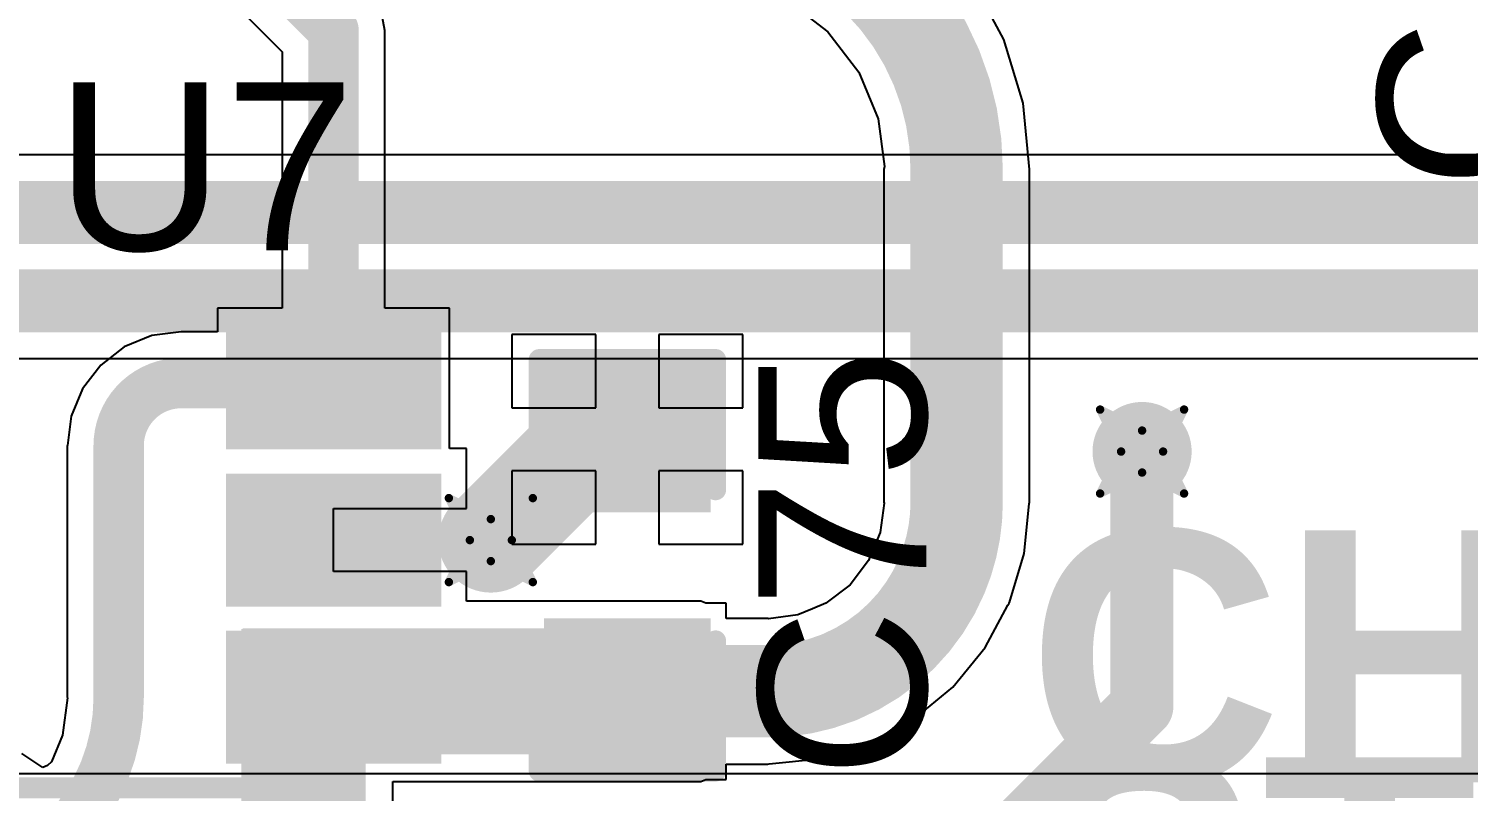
# Model space of a CAD drawing. Header units: inches. Extents: x -5 to 426, y -53 to 116.
# Drawn here: x 31.42 to 40.13, y -22.65 to -18.04 of the extents above; entities that cross this region are included whole.
import ezdxf

# ---------------------------------------------------------------- set-up
doc = ezdxf.new("R2010")
doc.units = ezdxf.units.IN
for name, color, linetype in [('Board Outline', 216, 'Continuous'), ('Bottom Layer', 5, 'Continuous'), ('Drill Drawing', 1, 'Continuous'), ('Top Layer', 1, 'Continuous'), ('Top Overlay', 2, 'Continuous'), ('Top Paste', 8, 'Continuous'), ('Top Solder', 216, 'Continuous'), ('Via Holes', 16, 'Continuous')]:
    doc.layers.add(name, color=color, linetype=linetype)
doc.styles.add('Arial', font='', dxfattribs={"height": 0.2})
doc.styles.add('Arial_Bold', font='', dxfattribs={"height": 0.2})
doc.styles.get('Arial').set_extended_font_data('Arial')
doc.styles.get('Arial_Bold').set_extended_font_data('Arial', bold=True)

# ---------------------------------------------------------------- blocks, each defined once
blk = doc.blocks.new('SOT_23_5_74')
at = {"layer": 'Top Layer'}
for points in [[(-1.85000011, 1.25000004), (-0.74999977, 1.25000004), (-0.74999977, 0.65000124), (-1.85000011, 0.65000124)], [(0.74999977, 1.25000004), (1.85000011, 1.25000004), (1.85000011, 0.65000124), (0.74999977, 0.65000124)], [(-1.85000011, 0.2999994), (-0.74999977, 0.2999994), (-0.74999977, -0.2999994), (-1.85000011, -0.2999994)], [(-1.85000011, -0.65000124), (-0.74999977, -0.65000124), (-0.74999977, -1.25000004), (-1.85000011, -1.25000004)], [(0.74999977, -0.65000124), (1.85000011, -0.65000124), (1.85000011, -1.25000004), (0.74999977, -1.25000004)]]:
    blk.add_hatch(color=1, dxfattribs=at).paths.add_polyline_path(points)
at = {"layer": 'Top Paste'}
for points in [[(-1.85000011, 1.25000004), (-0.74999977, 1.25000004), (-0.74999977, 0.65000124), (-1.85000011, 0.65000124)], [(0.74999977, 1.25000004), (1.85000011, 1.25000004), (1.85000011, 0.65000124), (0.74999977, 0.65000124)], [(-1.85000011, 0.2999994), (-0.74999977, 0.2999994), (-0.74999977, -0.2999994), (-1.85000011, -0.2999994)], [(-1.85000011, -0.65000124), (-0.74999977, -0.65000124), (-0.74999977, -1.25000004), (-1.85000011, -1.25000004)], [(0.74999977, -0.65000124), (1.85000011, -0.65000124), (1.85000011, -1.25000004), (0.74999977, -1.25000004)]]:
    blk.add_hatch(color=8, dxfattribs=at).paths.add_polyline_path(points)
at = {"layer": 'Top Solder'}
for points in [[(-1.95160011, 1.35160004), (-0.6483997699999999, 1.35160004), (-0.6483997699999999, 0.54840124), (-1.95160011, 0.54840124)], [(0.6483997699999999, 1.35160004), (1.95160011, 1.35160004), (1.95160011, 0.54840124), (0.6483997699999999, 0.54840124)], [(-1.95160011, 0.4015993999999999), (-0.6483997699999999, 0.4015993999999999), (-0.6483997699999999, -0.4015993999999999), (-1.95160011, -0.4015993999999999)], [(-1.95160011, -0.54840124), (-0.6483997699999999, -0.54840124), (-0.6483997699999999, -1.35160004), (-1.95160011, -1.35160004)], [(0.6483997699999999, -0.54840124), (1.95160011, -0.54840124), (1.95160011, -1.35160004), (0.6483997699999999, -1.35160004)]]:
    blk.add_hatch(color=216, dxfattribs=at).paths.add_polyline_path(points)
at = {"layer": 'Top Overlay', "const_width": 0.127}
for points in [[(0.8735974400000001, 1.4986), (-0.87900256, 1.4986)], [(-0.87900256, 1.4986), (-0.87900256, 1.3986002)], [(0.8735974400000001, 1.4986), (0.8735974400000001, 1.3986002)], [(-2.0066, 0.9397999999999999), (-2.1336, 1.0668)], [(-2.1336, 1.0668), (-2.1336, 0.8128)], [(-2.0066, 0.9397999999999999), (-2.1336, 0.8128)], [(0.88000078, 0.43999912), (0.88000078, -0.41800018)], [(-0.87900256, -1.3986002), (-0.87900256, -1.4986)], [(0.8735974400000001, -1.3986002), (0.8735974400000001, -1.4986)], [(0.8735974400000001, -1.4986), (-0.87900256, -1.4986)]]:
    blk.add_lwpolyline(points, dxfattribs=at)
at = {"layer": 'Top Overlay', "const_width": 0.0635}
for points in [[(-0.9107525599999998, 1.4986, 1), (-0.8472525599999999, 1.4986, 1)], [(-0.9107525599999998, 1.4986, 1), (-0.8472525599999999, 1.4986, 1)], [(0.84184744, 1.4986, 1), (0.9053474399999999, 1.4986, 1)], [(0.84184744, 1.4986, 1), (0.9053474399999999, 1.4986, 1)], [(-0.9107525599999998, 1.3986002, 1), (-0.8472525599999999, 1.3986002, 1)], [(0.84184744, 1.3986002, 1), (0.9053474399999999, 1.3986002, 1)], [(-2.16535, 1.0668, 1), (-2.10185, 1.0668, 1)], [(-2.16535, 1.0668, 1), (-2.10185, 1.0668, 1)], [(-2.03835, 0.9397999999999999, 1), (-1.97485, 0.9397999999999999, 1)], [(-2.03835, 0.9397999999999999, 1), (-1.97485, 0.9397999999999999, 1)], [(-2.16535, 0.8128, 1), (-2.10185, 0.8128, 1)], [(-2.16535, 0.8128, 1), (-2.10185, 0.8128, 1)], [(0.84825078, 0.43999912, 1), (0.91175078, 0.43999912, 1)], [(0.84825078, -0.41800018, 1), (0.91175078, -0.41800018, 1)], [(-0.9107525599999998, -1.3986002, 1), (-0.8472525599999999, -1.3986002, 1)], [(0.84184744, -1.3986002, 1), (0.9053474399999999, -1.3986002, 1)], [(-0.9107525599999998, -1.4986, 1), (-0.8472525599999999, -1.4986, 1)], [(-0.9107525599999998, -1.4986, 1), (-0.8472525599999999, -1.4986, 1)], [(0.84184744, -1.4986, 1), (0.9053474399999999, -1.4986, 1)], [(0.84184744, -1.4986, 1), (0.9053474399999999, -1.4986, 1)]]:
    blk.add_lwpolyline(points, format="xyb", close=True, dxfattribs=at)
blk = doc.blocks.new('C___0603_97')
at = {"layer": 'Top Layer'}
for points in [[(-0.3809999999999999, 0.4445), (-0.3809999999999999, -0.4445), (-1.143, -0.4445), (-1.143, 0.4445)], [(1.143, 0.4445), (1.143, -0.4445), (0.3809999999999999, -0.4445), (0.3809999999999999, 0.4445)]]:
    blk.add_hatch(color=1, dxfattribs=at).paths.add_polyline_path(points)
at = {"layer": 'Top Paste'}
for points in [[(-0.3809999999999999, 0.4445), (-0.3809999999999999, -0.4445), (-1.143, -0.4445), (-1.143, 0.4445)], [(1.143, 0.4445), (1.143, -0.4445), (0.3809999999999999, -0.4445), (0.3809999999999999, 0.4445)]]:
    blk.add_hatch(color=8, dxfattribs=at).paths.add_polyline_path(points)
at = {"layer": 'Top Solder'}
for points in [[(-0.3210001199999999, 0.50449988), (-0.3210001199999999, -0.50449988), (-1.20299988, -0.50449988), (-1.20299988, 0.50449988)], [(1.20299988, 0.50449988), (1.20299988, -0.50449988), (0.3210001199999999, -0.50449988), (0.3210001199999999, 0.50449988)]]:
    blk.add_hatch(color=216, dxfattribs=at).paths.add_polyline_path(points)
at = {"layer": 'Top Overlay', "const_width": 0.127}
for points in [[(-1.2446, -0.5334), (-1.2446, 0.5334)], [(-0.4571999999999999, 0.5334), (-1.2446, 0.5334)], [(1.2446, 0.5334), (0.4571999999999999, 0.5334)], [(1.2446, -0.5334), (1.2446, 0.5334)], [(-0.4571999999999999, -0.5334), (-1.2446, -0.5334)], [(1.2446, -0.5334), (0.4571999999999999, -0.5334)]]:
    blk.add_lwpolyline(points, dxfattribs=at)
at = {"layer": 'Top Overlay', "const_width": 0.0635}
for points in [[(-1.27635, 0.5334, 1), (-1.21285, 0.5334, 1)], [(-1.27635, 0.5334, 1), (-1.21285, 0.5334, 1)], [(-0.4889499999999999, 0.5334, 1), (-0.42545, 0.5334, 1)], [(0.42545, 0.5334, 1), (0.4889499999999999, 0.5334, 1)], [(1.21285, 0.5334, 1), (1.27635, 0.5334, 1)], [(1.21285, 0.5334, 1), (1.27635, 0.5334, 1)], [(-1.27635, -0.5334, 1), (-1.21285, -0.5334, 1)], [(-1.27635, -0.5334, 1), (-1.21285, -0.5334, 1)], [(-0.4889499999999999, -0.5334, 1), (-0.42545, -0.5334, 1)], [(0.42545, -0.5334, 1), (0.4889499999999999, -0.5334, 1)], [(1.21285, -0.5334, 1), (1.27635, -0.5334, 1)], [(1.21285, -0.5334, 1), (1.27635, -0.5334, 1)]]:
    blk.add_lwpolyline(points, format="xyb", close=True, dxfattribs=at)

msp = doc.modelspace()

# ---------------------------------------------------------------- hatches: boundary and pattern name
at = {"layer": 'Bottom Layer'}
h = msp.add_hatch(color=5, dxfattribs=at)
edge = h.paths.add_edge_path()
edge.add_arc((38.15198617999999, -20.59821382), 0.2999994, 0, 360)
h = msp.add_hatch(color=5, dxfattribs=at)
edge = h.paths.add_edge_path()
edge.add_arc((34.2118061, -21.13398618), 0.2999994, 0, 360)
at = {"layer": 'Top Layer'}
h = msp.add_hatch(color=1, dxfattribs=at)
edge = h.paths.add_edge_path()
edge.add_arc((38.15198617999999, -20.59821382), 0.2999994, 0, 360)
h = msp.add_hatch(color=1, dxfattribs=at)
edge = h.paths.add_edge_path()
edge.add_arc((34.2118061, -21.13398618), 0.2999994, 0, 360)
for points in [[(32.70137986, -23.98898682), (33.45451526, -23.98898682), (33.45451526, -21.6710895), (32.70137986, -21.6710895)], [(32.71026986, -22.42938618), (35.4827713, -22.42938618), (35.4827713, -21.66738618), (32.71026986, -21.66738618)]]:
    msp.add_hatch(color=1, dxfattribs=at).paths.add_polyline_path(points)
at = {"layer": 'Via Holes'}
h = msp.add_hatch(color=7, dxfattribs=at)
edge = h.paths.add_edge_path()
edge.add_arc((38.15198617999999, -20.59821382), 0.1499997, 0, 360)
h = msp.add_hatch(color=7, dxfattribs=at)
edge = h.paths.add_edge_path()
edge.add_arc((34.2118061, -21.13398618), 0.1499997, 0, 360)

# ---------------------------------------------------------------- linework, layer by layer
at = {"layer": 'Board Outline', "const_width": 0.254}
msp.add_lwpolyline([(49.77249634, 6.34813564, -1.14456695220957), (-0.2979293, -38.4413887)], format="xyb", dxfattribs=at)
at = {"layer": 'Bottom Layer'}
for p, q in [((43.67725326, -18.80316788), (17.92600174, -18.80316788)), ((17.4309405, -20.03580448), (44.01450175999999, -20.03580448)), ((43.74402478, -22.5484055), (28.71599286, -22.5484055))]:
    msp.add_line(p, q, dxfattribs=at)
at = {"layer": 'Bottom Layer', "const_width": 0.3809999999999999}
for points in [[(17.78118618, -19.15278618), (43.82207136, -19.15278618)], [(17.4309278, -19.68618618), (44.30467136, -19.68618618)]]:
    msp.add_lwpolyline(points, dxfattribs=at)
at = {"layer": 'Drill Drawing', "const_width": 0.0508}
for points in [[(37.89798618, -20.34421382), (38.15198617999999, -20.47121382)], [(37.89798618, -20.34421382), (38.02498618, -20.59821382)], [(38.15198617999999, -20.47121382), (38.40598618, -20.34421382)], [(38.27898618, -20.59821382), (38.40598618, -20.34421382)], [(37.89798618, -20.85221382), (38.02498618, -20.59821382)], [(38.27898618, -20.59821382), (38.40598618, -20.85221382)], [(37.89798618, -20.85221382), (38.15198617999999, -20.72521382)], [(38.15198617999999, -20.72521382), (38.40598618, -20.85221382)], [(33.9578061, -20.87998618), (34.2118061, -21.00698618)], [(33.9578061, -20.87998618), (34.08480609999999, -21.13398618)], [(34.2118061, -21.00698618), (34.46580609999999, -20.87998618)], [(34.3388061, -21.13398618), (34.46580609999999, -20.87998618)], [(33.9578061, -21.38798618), (34.08480609999999, -21.13398618)], [(34.3388061, -21.13398618), (34.46580609999999, -21.38798618)], [(33.9578061, -21.38798618), (34.2118061, -21.26098618)], [(34.2118061, -21.26098618), (34.46580609999999, -21.38798618)]]:
    msp.add_lwpolyline(points, dxfattribs=at)
at = {"layer": 'Drill Drawing', "const_width": 0.0254}
for points in [[(37.88528618, -20.34421382, 1), (37.91068617999999, -20.34421382, 1)], [(37.88528618, -20.34421382, 1), (37.91068617999999, -20.34421382, 1)], [(38.39328618, -20.34421382, 1), (38.41868617999999, -20.34421382, 1)], [(38.39328618, -20.34421382, 1), (38.41868617999999, -20.34421382, 1)], [(38.13928618, -20.47121382, 1), (38.16468618, -20.47121382, 1)], [(38.13928618, -20.47121382, 1), (38.16468618, -20.47121382, 1)], [(38.01228618, -20.59821382, 1), (38.03768618, -20.59821382, 1)], [(38.01228618, -20.59821382, 1), (38.03768618, -20.59821382, 1)], [(38.26628617999999, -20.59821382, 1), (38.29168618, -20.59821382, 1)], [(38.26628617999999, -20.59821382, 1), (38.29168618, -20.59821382, 1)], [(38.13928618, -20.72521382, 1), (38.16468618, -20.72521382, 1)], [(38.13928618, -20.72521382, 1), (38.16468618, -20.72521382, 1)], [(33.9451061, -20.87998618, 1), (33.9705061, -20.87998618, 1)], [(33.9451061, -20.87998618, 1), (33.9705061, -20.87998618, 1)], [(34.4531061, -20.87998618, 1), (34.4785061, -20.87998618, 1)], [(34.4531061, -20.87998618, 1), (34.4785061, -20.87998618, 1)], [(37.88528618, -20.85221382, 1), (37.91068617999999, -20.85221382, 1)], [(37.88528618, -20.85221382, 1), (37.91068617999999, -20.85221382, 1)], [(38.39328618, -20.85221382, 1), (38.41868617999999, -20.85221382, 1)], [(38.39328618, -20.85221382, 1), (38.41868617999999, -20.85221382, 1)], [(34.19910609999999, -21.00698618, 1), (34.2245061, -21.00698618, 1)], [(34.19910609999999, -21.00698618, 1), (34.2245061, -21.00698618, 1)], [(34.0721061, -21.13398618, 1), (34.0975061, -21.13398618, 1)], [(34.0721061, -21.13398618, 1), (34.0975061, -21.13398618, 1)], [(34.3261061, -21.13398618, 1), (34.35150609999999, -21.13398618, 1)], [(34.3261061, -21.13398618, 1), (34.35150609999999, -21.13398618, 1)], [(34.19910609999999, -21.26098618, 1), (34.2245061, -21.26098618, 1)], [(34.19910609999999, -21.26098618, 1), (34.2245061, -21.26098618, 1)], [(33.9451061, -21.38798618, 1), (33.9705061, -21.38798618, 1)], [(33.9451061, -21.38798618, 1), (33.9705061, -21.38798618, 1)], [(34.4531061, -21.38798618, 1), (34.4785061, -21.38798618, 1)], [(34.4531061, -21.38798618, 1), (34.4785061, -21.38798618, 1)]]:
    msp.add_lwpolyline(points, format="xyb", close=True, dxfattribs=at)
at = {"layer": 'Top Layer'}
for p, q in [((37.31538384, -18.10526478), (37.12553916, -17.75008896)), ((32.58154774, -17.81137154), (32.94949975999999, -18.17932356)), ((33.57104284, -18.0505989), (33.54738782, -17.93167102)), ((36.00652184, -17.8710336), (36.25054726, -18.0582824)), ((33.57104284, -19.73158614), (33.57104284, -18.0505989)), ((36.25054726, -18.0582824), (36.43779606, -18.30230782)), ((37.43228988, -18.49064882), (37.31538384, -18.10526478)), ((32.94949975999999, -18.17932356), (32.94949975999999, -19.73158614)), ((36.43779606, -18.30230782), (36.55550474, -18.58648302)), ((37.47176401999999, -18.89143796), (37.43228988, -18.49064882)), ((36.55550474, -18.58648302), (36.59332534, -18.87377226)), ((36.59332534, -18.87377226), (36.58981252, -18.89143796)), ((36.58981252, -18.89143796), (36.58981252, -20.90538618)), ((37.47032892, -20.90538618), (37.47032892, -18.89143796)), ((37.47032892, -18.89143796), (37.47176401999999, -18.89143796)), ((32.94949975999999, -19.73158614), (32.5578724, -19.73158614)), ((32.5578724, -19.73158614), (32.5578724, -19.873214)), ((33.9626702, -19.73158614), (33.57104284, -19.73158614)), ((33.9626702, -20.57998678), (33.9626702, -19.73158614)), ((32.16021508, -19.89677504), (31.9939924, -19.96562428)), ((32.33745881999999, -19.87344006), (32.16021508, -19.89677504)), ((32.33859166, -19.873214), (32.33745881999999, -19.87344006)), ((32.5578724, -19.873214), (32.33859166, -19.873214)), ((34.84777637999999, -19.88938618), (34.3397713, -19.88938618)), ((34.3397713, -19.88938618), (34.3397713, -20.33389126)), ((34.84777637999999, -20.33389126), (34.84777637999999, -19.88938618)), ((35.73677129999999, -19.88938618), (35.22877638, -19.88938618)), ((35.22877638, -19.88938618), (35.22877638, -20.33389126)), ((35.73677129999999, -20.33389126), (35.73677129999999, -19.88938618)), ((31.9939924, -19.96562428), (31.85125709999999, -20.07515162)), ((31.85125709999999, -20.07515162), (31.74172976, -20.21788692)), ((31.74172976, -20.21788692), (31.67288052, -20.3841096)), ((34.3397713, -20.33389126), (34.84777637999999, -20.33389126)), ((35.22877638, -20.33389126), (35.73677129999999, -20.33389126)), ((31.67288052, -20.3841096), (31.64954553999999, -20.56135334)), ((31.64954553999999, -20.56135334), (31.64931948, -20.56248618)), ((31.64931948, -20.56248618), (31.64931948, -22.08622202)), ((34.0642702, -20.57998678), (33.9626702, -20.57998678)), ((34.0642702, -20.94349126), (34.0642702, -20.57998678)), ((34.84777637999999, -20.71489126), (34.3397713, -20.71489126)), ((34.3397713, -20.71489126), (34.3397713, -21.15938618)), ((34.84777637999999, -21.15938618), (34.84777637999999, -20.71489126)), ((35.73677129999999, -20.71489126), (35.22877638, -20.71489126)), ((35.22877638, -20.71489126), (35.22877638, -21.15938618)), ((35.73677129999999, -21.15938618), (35.73677129999999, -20.71489126)), ((33.26027637999999, -21.32449126), (33.26027637999999, -20.94349126)), ((33.26027637999999, -20.94349126), (34.0642702, -20.94349126)), ((36.59088694, -20.91078876), (36.5675926, -21.08773024)), ((36.58981252, -20.90538618), (36.59088694, -20.91078876)), ((37.43908438, -21.21410032), (37.46866776, -20.91373262)), ((37.46866776, -20.91373262), (37.47032892, -20.90538618)), ((34.3397713, -21.15938618), (34.84777637999999, -21.15938618)), ((35.22877638, -21.15938618), (35.73677129999999, -21.15938618)), ((36.5675926, -21.08773024), (36.53122996, -21.1755228)), ((36.53122996, -21.1755228), (36.4972092, -21.25765116)), ((37.3490363, -21.51095266), (37.43908438, -21.21410032)), ((34.0642702, -21.32449126), (33.26027637999999, -21.32449126)), ((34.0642702, -21.50242842), (34.0642702, -21.32449126)), ((36.4972092, -21.25765116), (36.385246, -21.40356146)), ((36.385246, -21.40356146), (36.23933315999999, -21.51552466)), ((35.4827713, -21.50242842), (34.0642702, -21.50242842)), ((35.51308874, -21.51498618), (35.4827713, -21.50242842)), ((35.6351713, -21.51498618), (35.51308874, -21.51498618)), ((35.6351713, -21.60812798), (35.6351713, -21.51498618)), ((36.06941478, -21.58590806), (35.8924733, -21.6092024)), ((36.15720734, -21.54954542), (36.06941478, -21.58590806)), ((36.23933315999999, -21.51552466), (36.15720734, -21.54954542)), ((37.20280596, -21.78453098), (37.34042824, -21.52705626)), ((37.34042824, -21.52705626), (37.3478806, -21.51590312)), ((37.3478806, -21.51590312), (37.34876452, -21.5114632)), ((37.34876452, -21.5114632), (37.3490363, -21.51095266)), ((35.88707072, -21.60812798), (35.6351713, -21.60812798)), ((35.8924733, -21.6092024), (35.88707072, -21.60812798)), ((37.00601184, -22.0243273), (37.20280596, -21.78453098)), ((36.76621552, -22.22112142), (37.00601184, -22.0243273)), ((31.64979446, -22.08860454), (31.62017044, -22.31361044)), ((31.64931948, -22.08622202), (31.64979446, -22.08860454)), ((36.5087408, -22.3587437), (36.76621552, -22.22112142)), ((31.62017044, -22.31361044), (31.55312206, -22.47547702)), ((36.19578486, -22.45739984), (36.45429082, -22.37898242)), ((36.45429082, -22.37898242), (36.47766644, -22.37433168)), ((36.47766644, -22.37433168), (36.48435172, -22.36986382)), ((36.48435172, -22.36986382), (36.4926372, -22.36735176)), ((36.4926372, -22.36735176), (36.49314774, -22.36707998)), ((36.49314774, -22.36707998), (36.49758766, -22.36619606)), ((36.49758766, -22.36619606), (36.5087408, -22.3587437)), ((31.50223316, -22.50869768), (31.37523062, -22.424009)), ((35.89541716, -22.48698322), (36.19578486, -22.45739984)), ((31.52863392, -22.49770456), (31.50223316, -22.50869768)), ((31.55312206, -22.47547702), (31.52863392, -22.49770456)), ((35.6351713, -22.58178618), (35.6351713, -22.48864438)), ((35.6351713, -22.48864438), (35.88707072, -22.48864438)), ((35.88707072, -22.48864438), (35.89541716, -22.48698322)), ((33.61947556, -23.98898682), (33.61947556, -22.59434394)), ((33.61947556, -22.59434394), (35.4827713, -22.59434394)), ((35.4827713, -22.59434394), (35.51308874, -22.58178618)), ((35.51308874, -22.58178618), (35.6351713, -22.58178618))]:
    msp.add_line(p, q, dxfattribs=at)
for points, const_width in [([(39.02319348, -16.18098618, -0.4142135623730951), (40.7416, -17.8993927)], 0.508), ([(35.4173917, -17.27875894, -0.4142135623730951), (37.03007072, -18.89143796)], 0.5588), ([(31.96009102, -20.56248618, -0.4142135623730951), (32.33859166, -20.18398554)], 0.3048), ([(37.03007072, -20.90538618, -0.0995988336710278), (36.94113515999999, -21.34742238)], 0.5588), ([(36.94113515999999, -21.34742238, -0.1966332320950729), (36.32910692, -21.95945062)], 0.5588), ([(36.32910692, -21.95945062, -0.0047066516445595), (36.3091857, -21.96758624)], 0.5588), ([(36.3091857, -21.96758624, -0.0948477195956639), (35.88707072, -22.04838618)], 0.5588), ([(31.96009102, -22.08622202, -0.1205879629201335), (31.82576058, -22.63510078)], 0.3048), ([(31.82576058, -22.63510078, -0.0873292421608591), (31.57501178, -22.96205466)], 0.3048)]:
    msp.add_lwpolyline(points, format="xyb", dxfattribs=dict(at, const_width=const_width))
for points, const_width in [([(32.7102724, -17.5006), (33.2602713, -18.0505989)], 0.3048), ([(33.2602713, -20.18398554), (33.2602713, -18.0505989)], 0.3048), ([(37.03007072, -20.90538618), (37.03007072, -18.89143796)], 0.5588), ([(32.33859166, -20.18398554), (33.2602713, -20.18398554)], 0.3048), ([(34.2118061, -21.13398618), (34.7579061, -20.58788618)], 0.635), ([(34.7579061, -20.58788618), (34.97477129999999, -20.58788618)], 0.635), ([(34.97477129999999, -20.58788618), (35.0382713, -20.52438618)], 0.635), ([(31.96009102, -22.08622202), (31.96009102, -20.56248618)], 0.3048), ([(38.1508, -22.14088028), (38.1508, -20.5994)], 0.3809999999999999), ([(35.0382713, -22.04838618), (35.88707072, -22.04838618)], 0.5588), ([(33.00985524, -22.19348622), (33.11935464, -22.08398682)], 0.3809999999999999), ([(33.11935464, -22.08398682), (33.2602713, -22.08398682)], 0.3809999999999999), ([(37.26981116, -23.02186912), (38.1508, -22.14088028)], 0.3809999999999999)]:
    msp.add_lwpolyline(points, dxfattribs=dict(at, const_width=const_width))
for points, const_width in [([(33.1840713, -18.0505989, 1), (33.33647129999999, -18.0505989, 1)], 0.1524), ([(33.1840713, -18.0505989, 1), (33.33647129999999, -18.0505989, 1)], 0.1524), ([(36.89037071999999, -18.89143796, 1), (37.16977072, -18.89143796, 1)], 0.2794), ([(36.89037071999999, -18.89143796, 1), (37.16977072, -18.89143796, 1)], 0.2794), ([(32.26239166, -20.18398554, 1), (32.41479166, -20.18398554, 1)], 0.1524), ([(32.26239166, -20.18398554, 1), (32.41479166, -20.18398554, 1)], 0.1524), ([(33.1840713, -20.18398554, 1), (33.33647129999999, -20.18398554, 1)], 0.1524), ([(33.1840713, -20.18398554, 1), (33.33647129999999, -20.18398554, 1)], 0.1524), ([(34.5991561, -20.58788618, 1), (34.9166561, -20.58788618, 1)], 0.3175), ([(34.5991561, -20.58788618, 1), (34.9166561, -20.58788618, 1)], 0.3175), ([(34.8160213, -20.58788618, 1), (35.1335213, -20.58788618, 1)], 0.3175), ([(34.8160213, -20.58788618, 1), (35.1335213, -20.58788618, 1)], 0.3175), ([(34.8795213, -20.52438618, 1), (35.1970213, -20.52438618, 1)], 0.3175), ([(31.88389102, -20.56248618, 1), (32.03629102, -20.56248618, 1)], 0.1524), ([(31.88389102, -20.56248618, 1), (32.03629102, -20.56248618, 1)], 0.1524), ([(38.05555, -20.5994, 1), (38.24605, -20.5994, 1)], 0.1905), ([(36.89037071999999, -20.90538618, 1), (37.16977072, -20.90538618, 1)], 0.2794), ([(36.89037071999999, -20.90538618, 1), (37.16977072, -20.90538618, 1)], 0.2794), ([(34.0530561, -21.13398618, 1), (34.37055609999999, -21.13398618, 1)], 0.3175), ([(36.80143516, -21.34742238, 1), (37.08083516, -21.34742238, 1)], 0.2794), ([(36.80143516, -21.34742238, 1), (37.08083516, -21.34742238, 1)], 0.2794), ([(36.18940692, -21.95945062, 1), (36.46880692, -21.95945062, 1)], 0.2794), ([(36.18940692, -21.95945062, 1), (36.46880692, -21.95945062, 1)], 0.2794), ([(34.8985713, -22.04838618, 1), (35.1779713, -22.04838618, 1)], 0.2794), ([(35.74737072, -22.04838618, 1), (36.02677072, -22.04838618, 1)], 0.2794), ([(35.74737072, -22.04838618, 1), (36.02677072, -22.04838618, 1)], 0.2794), ([(36.1694857, -21.96758624, 1), (36.4488857, -21.96758624, 1)], 0.2794), ([(36.1694857, -21.96758624, 1), (36.4488857, -21.96758624, 1)], 0.2794), ([(31.88389102, -22.08622202, 1), (32.03629102, -22.08622202, 1)], 0.1524), ([(31.88389102, -22.08622202, 1), (32.03629102, -22.08622202, 1)], 0.1524), ([(33.02410464, -22.08398682, 1), (33.21460464, -22.08398682, 1)], 0.1905), ([(33.02410464, -22.08398682, 1), (33.21460464, -22.08398682, 1)], 0.1905), ([(33.1650213, -22.08398682, 1), (33.3555213, -22.08398682, 1)], 0.1905), ([(32.91460524, -22.19348622, 1), (33.10510523999999, -22.19348622, 1)], 0.1905), ([(38.05555, -22.14088028, 1), (38.24605, -22.14088028, 1)], 0.1905), ([(38.05555, -22.14088028, 1), (38.24605, -22.14088028, 1)], 0.1905), ([(31.74956058, -22.63510078, 1), (31.90196058, -22.63510078, 1)], 0.1524), ([(31.74956058, -22.63510078, 1), (31.90196058, -22.63510078, 1)], 0.1524)]:
    msp.add_lwpolyline(points, format="xyb", close=True, dxfattribs=dict(at, const_width=const_width))

# ---------------------------------------------------------------- block references
for name, p, rotation in [('SOT_23_5_74', (31.96027136, -21.13398618), 180), ('C___0603_97', (35.0382713, -21.28638618), 270)]:
    msp.add_blockref(name, p, dxfattribs=dict(rotation=rotation))

# ---------------------------------------------------------------- texts
at = {"layer": 'Top Overlay'}
for s, height, rotation, style, p in [('C102', 1.016, 90, 'Arial', (40.59301762, -19.00828812)), ('C75', 1.016, 90, 'Arial', (36.8461036, -22.57461322)), ('CHARGING', 1.524, 360, 'Arial_Bold', (37.45845442, -22.59955602)), ('STANDBY', 1.524, 360, 'Arial_Bold', (37.45845442, -23.97115602))]:
    msp.add_text(s, height=height, rotation=rotation, dxfattribs=dict(at, style=style)).set_placement(p)
at = {"layer": 'Top Overlay', "style": 'Arial'}
msp.add_text('U7', height=1.016, dxfattribs=at).set_placement((31.5756798, -19.38122108))

doc.saveas('drawing.dxf')
